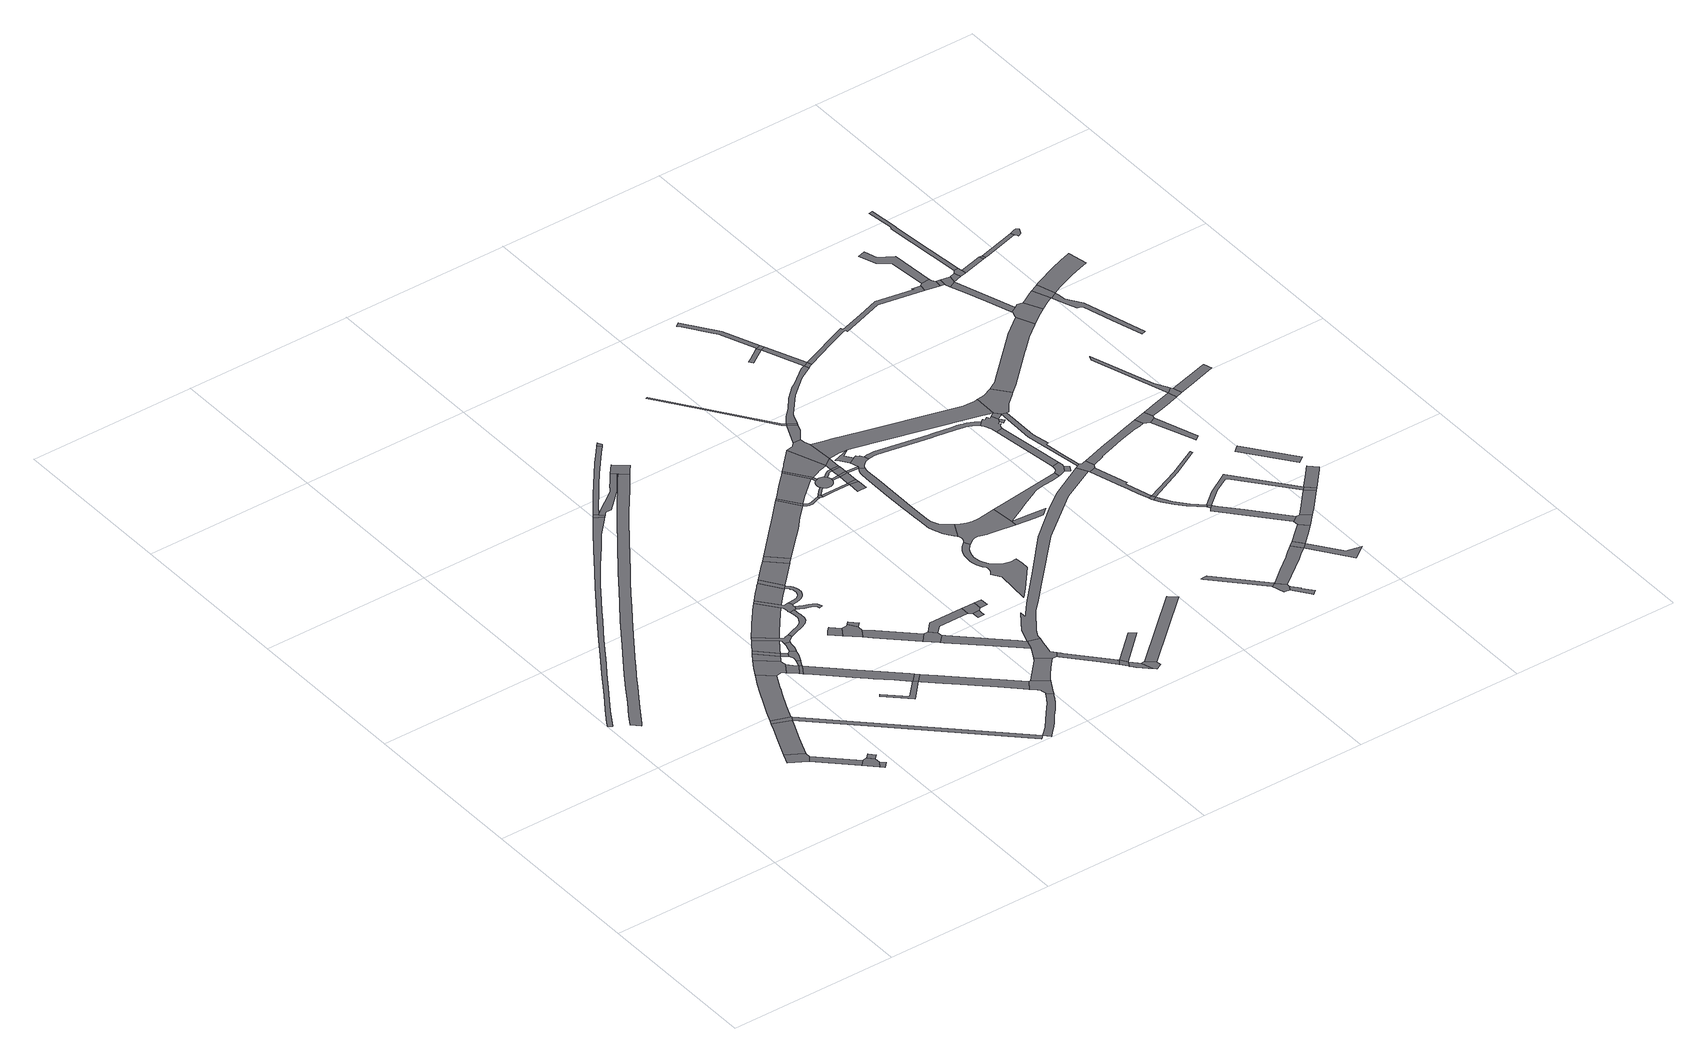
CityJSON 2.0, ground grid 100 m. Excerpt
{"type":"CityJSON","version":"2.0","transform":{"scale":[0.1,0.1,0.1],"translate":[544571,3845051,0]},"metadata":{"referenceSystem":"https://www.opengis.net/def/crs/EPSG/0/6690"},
"CityObjects":{
"road1":{"type":"Road","geometry":[{"type":"MultiSurface","lod":"1","boundaries":[[[0,1,2,3,4]]]}]},
"road2":{"type":"Road","attributes":{"RoadStructureAttribute.sectionType":"1"},"geometry":[{"type":"MultiSurface","lod":"1","boundaries":[[[3,2,5,6]]]}]},
"road3":{"type":"Road","attributes":{"RoadStructureAttribute.sectionType":"1"},"geometry":[{"type":"MultiSurface","lod":"1","boundaries":[[[7,8,9,10,0,4,11,12,13,14]]]}]},
"road4":{"type":"Road","geometry":[{"type":"MultiSurface","lod":"1","boundaries":[[[15,6,5,16,17,18]]]}]},
"road5":{"type":"Road","geometry":[{"type":"MultiSurface","lod":"1","boundaries":[[[19,7,14,20,21]]]}]},
"road6":{"type":"Road","attributes":{"RoadStructureAttribute.sectionType":"1"},"geometry":[{"type":"MultiSurface","lod":"1","boundaries":[[[22,23,17,16]]]}]},
"road7":{"type":"Road","geometry":[{"type":"MultiSurface","lod":"1","boundaries":[[[24,25,15,18]]]}]},
"road8":{"type":"Road","attributes":{"RoadStructureAttribute.sectionType":"1"},"geometry":[{"type":"MultiSurface","lod":"1","boundaries":[[[26,27,28,29,30,31,19,21,32,33,34,35,36,37,38]]]}]},
"road9":{"type":"Road","attributes":{"RoadStructureAttribute.sectionType":"1"},"geometry":[{"type":"MultiSurface","lod":"1","boundaries":[[[39,40,41,42,43,44,45,46,47,48,49,50,51,52,53,54,55,56,57,58,59,60,61,62,63,64,65,66,67,68,69,70,71,72,73,74,75,76,77,78,79,80]]]}]},
"road10":{"type":"Road","geometry":[{"type":"MultiSurface","lod":"1","boundaries":[[[81,82,26,38,83,84,85,86,87,88,89,90,91]]]}]},
"road11":{"type":"Road","attributes":{"function":"3","RoadStructureAttribute.sectionType":"1"},"geometry":[{"type":"MultiSurface","lod":"1","boundaries":[[[92,93,94,95,96,97,98,99,100,101,102,103,104,105,106,107,108,109,110,111,112,113,114,115,116,117,118,119,120,121,122,123,124,125,126,127,128,129,130,131,132,133,134,135,136,137,138,139]]]}]},
"road12":{"type":"Road","attributes":{"RoadStructureAttribute.sectionType":"1"},"geometry":[{"type":"MultiSurface","lod":"1","boundaries":[[[20,14,140,141,142]]]}]},
"road13":{"type":"Road","attributes":{"RoadStructureAttribute.sectionType":"1"},"geometry":[{"type":"MultiSurface","lod":"1","boundaries":[[[143,81,91,144,145,146]]]}]},
"road14":{"type":"Road","attributes":{"RoadStructureAttribute.sectionType":"1"},"geometry":[{"type":"MultiSurface","lod":"1","boundaries":[[[147,86,85,148,149]]]}]},
"road15":{"type":"Road","geometry":[{"type":"MultiSurface","lod":"1","boundaries":[[[149,148,150,151]]]}]},
"road16":{"type":"Road","geometry":[{"type":"MultiSurface","lod":"1","boundaries":[[[152,153,143,146,154]]]}]},
"road17":{"type":"Road","geometry":[{"type":"MultiSurface","lod":"1","boundaries":[[[155,156,149,151,157,158]]]}]},
"road18":{"type":"Road","geometry":[{"type":"MultiSurface","lod":"1","boundaries":[[[159,154,146,160,161,162]]]}]},
"road19":{"type":"Road","attributes":{"RoadStructureAttribute.sectionType":"1"},"geometry":[{"type":"MultiSurface","lod":"1","boundaries":[[[163,164,152,154,165,166,167]]]}]},
"road20":{"type":"Road","geometry":[{"type":"MultiSurface","lod":"1","boundaries":[[[168,169,170,162,161,171,172,173,174,175,155,158,176,177,178]]]}]},
"road21":{"type":"Road","geometry":[{"type":"MultiSurface","lod":"1","boundaries":[[[179,163,167,180,181,182,183,184,185,186,187,188,189,190,191,192,193,194]]]}]},
"road22":{"type":"Road","geometry":[{"type":"MultiSurface","lod":"1","boundaries":[[[183,195,196,197,168,178,198,199,184]]]}]},
"road23":{"type":"Road","attributes":{"RoadStructureAttribute.sectionType":"1"},"geometry":[{"type":"MultiSurface","lod":"1","boundaries":[[[200,201,202,203,204,205,151,150,206,207,208,209,210,211,212,213,214,215,216]]]}]},
"road24":{"type":"Road","attributes":{"RoadStructureAttribute.sectionType":"1"},"geometry":[{"type":"MultiSurface","lod":"1","boundaries":[[[217,218,219,220,221,215]]]}]},
"road25":{"type":"Road","attributes":{"RoadStructureAttribute.sectionType":"1"},"geometry":[{"type":"MultiSurface","lod":"1","boundaries":[[[222,223,224,225,226,179,194,227,228,229,230,231]]]}]},
"road26":{"type":"Road","geometry":[{"type":"MultiSurface","lod":"1","boundaries":[[[232,233,234,235,236,237,238,239,240,241,242,243,244,245,246,247,248,249,250,188,187]]]}]},
"road27":{"type":"Road","geometry":[{"type":"MultiSurface","lod":"1","boundaries":[[[216,215,221,251]]]}]},
"road28":{"type":"Road","geometry":[{"type":"MultiSurface","lod":"1","boundaries":[[[252,222,231,253,254,255,256,242,241,257,258,259,260,261,262,263,264,265,266,267,268]]]}]},
"road29":{"type":"Road","attributes":{"RoadStructureAttribute.sectionType":"1"},"geometry":[{"type":"MultiSurface","lod":"1","boundaries":[[[269,270,271,272,273,274]]]}]},
"road30":{"type":"Road","attributes":{"RoadStructureAttribute.sectionType":"1"},"geometry":[{"type":"MultiSurface","lod":"1","boundaries":[[[275,276,274,273,277,278,279]]]}]},
"road31":{"type":"Road","attributes":{"RoadStructureAttribute.sectionType":"1"},"geometry":[{"type":"MultiSurface","lod":"1","boundaries":[[[280,281,282,283,252,268,284,285,286,287]]]}]},
"road32":{"type":"Road","geometry":[{"type":"MultiSurface","lod":"1","boundaries":[[[288,289,290,39,80,291,292]]]}]},
"road33":{"type":"Road","attributes":{"RoadStructureAttribute.sectionType":"1"},"geometry":[{"type":"MultiSurface","lod":"1","boundaries":[[[293,294,295,251,221,296,297,298,299,300,301,302,303]]]}]},
"road34":{"type":"Road","geometry":[{"type":"MultiSurface","lod":"1","boundaries":[[[304,305,306,307,308,309,310,311,312,313,314,315,258,257]]]}]},
"road35":{"type":"Road","attributes":{"RoadStructureAttribute.sectionType":"1"},"geometry":[{"type":"MultiSurface","lod":"1","boundaries":[[[316,317,318,319,320,321,322,142,323,324,325,326,327,328,329,330,331,332]]]}]},
"road36":{"type":"Road","geometry":[{"type":"MultiSurface","lod":"1","boundaries":[[[333,334,275,279]]]}]},
"road37":{"type":"Road","geometry":[{"type":"MultiSurface","lod":"1","boundaries":[[[335,336,337,338,339,340,341,342,343,344,345,346,347,348,349,350,351,352,353,354,355,356,357,358,359,360,263,262]]]}]},
"road38":{"type":"Road","geometry":[{"type":"MultiSurface","lod":"1","boundaries":[[[361,280,287,348,347,362]]]}]},
"road39":{"type":"Road","attributes":{"RoadStructureAttribute.sectionType":"1"},"geometry":[{"type":"MultiSurface","lod":"1","boundaries":[[[363,278,277,364,365,366]]]}]},
"road40":{"type":"Road","attributes":{"RoadStructureAttribute.sectionType":"1"},"geometry":[{"type":"MultiSurface","lod":"1","boundaries":[[[367,368,369,370,361,362,371,372,373]]]}]},
"road41":{"type":"Road","attributes":{"RoadStructureAttribute.sectionType":"1"},"geometry":[{"type":"MultiSurface","lod":"1","boundaries":[[[374,375,376,377,378,379,380,381,382,383,292,291,384,385,386,387,388,389,390,391,392,393,394]]]}]},
"road42":{"type":"Road","geometry":[{"type":"MultiSurface","lod":"1","boundaries":[[[395,366,365,396,397,398]]]}]},
"road43":{"type":"Road","geometry":[{"type":"MultiSurface","lod":"1","boundaries":[[[399,400,303,302,401,402,403,404,405,406,316,332,407,408,409,410,411]]]}]},
"road44":{"type":"Road","attributes":{"RoadStructureAttribute.sectionType":"1"},"geometry":[{"type":"MultiSurface","lod":"1","boundaries":[[[412,413,414,415,416,417,418,288,292,419,420,421,422,423,424,425]]]}]},
"road45":{"type":"Road","attributes":{"RoadStructureAttribute.sectionType":"1"},"geometry":[{"type":"MultiSurface","lod":"1","boundaries":[[[426,368,367,373,427,428]]]}]},
"road46":{"type":"Road","attributes":{"RoadStructureAttribute.sectionType":"1"},"geometry":[{"type":"MultiSurface","lod":"1","boundaries":[[[429,430,431,399,411,432,433,434,435,436,437]]]}]},
"road47":{"type":"Road","attributes":{"RoadStructureAttribute.sectionType":"1"},"geometry":[{"type":"MultiSurface","lod":"1","boundaries":[[[438,439,440,397,396,441,442,443,444,445]]]}]},
"road48":{"type":"Road","attributes":{"RoadStructureAttribute.sectionType":"1"},"geometry":[{"type":"MultiSurface","lod":"1","boundaries":[[[446,395,398,447,448,449]]]}]},
"road49":{"type":"Road","geometry":[{"type":"MultiSurface","lod":"1","boundaries":[[[450,374,394,92,139,451,452]]]}]},
"road50":{"type":"Road","geometry":[{"type":"MultiSurface","lod":"1","boundaries":[[[445,444,453,429,437,454,455,456,457,458,459,460,461]]]}]},
"road51":{"type":"Road","attributes":{"RoadStructureAttribute.sectionType":"1"},"geometry":[{"type":"MultiSurface","lod":"1","boundaries":[[[462,463,464,465,466,426,428,467,468,469,470]]]}]},
"road52":{"type":"Road","geometry":[{"type":"MultiSurface","lod":"1","boundaries":[[[471,412,425,472]]]}]},
"road53":{"type":"Road","geometry":[{"type":"MultiSurface","lod":"1","boundaries":[[[473,474,475,476,477,478]]]}]},
"road54":{"type":"Road","geometry":[{"type":"MultiSurface","lod":"1","boundaries":[[[479,449,448,473,478,480,481,482]]]}]},
"road55":{"type":"Road","attributes":{"RoadStructureAttribute.sectionType":"1"},"geometry":[{"type":"MultiSurface","lod":"1","boundaries":[[[483,484,485,486,456,455,487,488,489,490,491,492]]]}]},
"road56":{"type":"Road","attributes":{"RoadStructureAttribute.sectionType":"1"},"geometry":[{"type":"MultiSurface","lod":"1","boundaries":[[[493,494,482,481]]]}]},
"road57":{"type":"Road","geometry":[{"type":"MultiSurface","lod":"1","boundaries":[[[495,492,491,496,497]]]}]},
"road58":{"type":"Road","attributes":{"RoadStructureAttribute.sectionType":"1"},"geometry":[{"type":"MultiSurface","lod":"1","boundaries":[[[498,497,496,499,500,501,502,503,504,505,506]]]}]},
"road59":{"type":"Road","geometry":[{"type":"MultiSurface","lod":"1","boundaries":[[[507,462,470,508]]]}]},
"road60":{"type":"Road","geometry":[{"type":"MultiSurface","lod":"1","boundaries":[[[509,506,505,510,511,512,513,514]]]}]},
"road61":{"type":"Road","geometry":[{"type":"MultiSurface","lod":"1","boundaries":[[[515,516,517,495,497]]]}]},
"road62":{"type":"Road","geometry":[{"type":"MultiSurface","lod":"1","boundaries":[[[518,519,520,521,522,523,508,470,524,525,526,527,528,529]]]}]},
"road63":{"type":"Road","attributes":{"RoadStructureAttribute.sectionType":"1"},"geometry":[{"type":"MultiSurface","lod":"1","boundaries":[[[530,531,532,533,534,535,507,508,536,537,538,539,540,541]]]}]},
"road64":{"type":"Road","geometry":[{"type":"MultiSurface","lod":"1","boundaries":[[[542,518,529,543,544]]]}]},
"road65":{"type":"Road","geometry":[{"type":"MultiSurface","lod":"1","boundaries":[[[545,546,547,548,542,544,549,550,551,552]]]}]},
"road66":{"type":"Road","geometry":[{"type":"MultiSurface","lod":"1","boundaries":[[[553,530,541,554]]]}]},
"road67":{"type":"Road","attributes":{"RoadStructureAttribute.sectionType":"1"},"geometry":[{"type":"MultiSurface","lod":"1","boundaries":[[[555,556,557,558,559,560,561,562,563,564,565,566,567,568,569,570,571,572,573,574,575,576,577,578,579,580,581,582,583,584,585,586,587,588,589,590,591,592,593,594]]]}]},
"road68":{"type":"Road","geometry":[{"type":"MultiSurface","lod":"1","boundaries":[[[595,596,597,544,543,598,599,600,601]]]}]},
"road69":{"type":"Road","geometry":[{"type":"MultiSurface","lod":"1","boundaries":[[[554,541,602,603]]]}]},
"road70":{"type":"Road","geometry":[{"type":"MultiSurface","lod":"1","boundaries":[[[604,605,606,607,608,609,610,611,612,613,614,603,602,615,616,617,618,619,620,621,622,623,624,625,626,627,628,629,630,545,552,631,632,633,634,635,636,637,638,639,640,641,642,643,644,645,646,647,648,649,650,651,652,653,654,655,656,657,658,659,660,661,662,663,664]]]}]},
"road71":{"type":"Road","attributes":{"RoadStructureAttribute.sectionType":"1"},"geometry":[{"type":"MultiSurface","lod":"1","boundaries":[[[665,666,514,513]]]}]},
"road72":{"type":"Road","attributes":{"RoadStructureAttribute.sectionType":"1"},"geometry":[{"type":"MultiSurface","lod":"1","boundaries":[[[667,668,669,670,671,672,553,554,673,674,675,676,677,678,679,680]]]}]},
"road73":{"type":"Road","geometry":[{"type":"MultiSurface","lod":"1","boundaries":[[[681,657,656,682,683,684,685]]]}]},
"road74":{"type":"Road","geometry":[{"type":"MultiSurface","lod":"1","boundaries":[[[686,687,688,689,690,691,664,663,692,693,694,695,696,697,698,699]]]}]},
"road75":{"type":"Road","attributes":{"RoadStructureAttribute.sectionType":"1"},"geometry":[{"type":"MultiSurface","lod":"1","boundaries":[[[600,700,701,702]]]}]},
"road76":{"type":"Road","geometry":[{"type":"MultiSurface","lod":"1","boundaries":[[[703,601,600,702]]]}]},
"road77":{"type":"Road","attributes":{"RoadStructureAttribute.sectionType":"1"},"geometry":[{"type":"MultiSurface","lod":"1","boundaries":[[[704,705,706,707,684,708,601,703]]]}]},
"road78":{"type":"Road","geometry":[{"type":"MultiSurface","lod":"1","boundaries":[[[709,685,684,707]]]}]},
"road79":{"type":"Road","attributes":{"RoadStructureAttribute.sectionType":"1"},"geometry":[{"type":"MultiSurface","lod":"1","boundaries":[[[710,698,711,712,685,709]]]}]},
"road80":{"type":"Road","geometry":[{"type":"MultiSurface","lod":"1","boundaries":[[[713,699,698,710]]]}]},
"road81":{"type":"Road","attributes":{"RoadStructureAttribute.sectionType":"1"},"geometry":[{"type":"MultiSurface","lod":"1","boundaries":[[[714,715,716,717,718,719,720,721,722,723,724,725,726,727,728,729,730,731,732,733,734,735,736,737,738,739,740,741,742,743,744,745,746,747,748]]]}]},
"road82":{"type":"Road","geometry":[{"type":"MultiSurface","lod":"1","boundaries":[[[749,750,667,680,751,752,753,754,755,756,757]]]}]},
"road83":{"type":"Road","attributes":{"RoadStructureAttribute.sectionType":"1"},"geometry":[{"type":"MultiSurface","lod":"1","boundaries":[[[751,680,699,713]]]}]},
"road84":{"type":"Road","attributes":{"RoadStructureAttribute.sectionType":"1"},"geometry":[{"type":"MultiSurface","lod":"1","boundaries":[[[758,759,760,761,762,763,764,765,766,767]]]}]},
"road85":{"type":"Road","geometry":[{"type":"MultiSurface","lod":"1","boundaries":[[[709,707,714,768]]]}]},
"road86":{"type":"Road","geometry":[{"type":"MultiSurface","lod":"1","boundaries":[[[769,770,771,772,735,734,773,774,775,776,555,594,777,778,779,780,781,782,783,784,785,786,787,788]]]}]},
"road87":{"type":"Road","attributes":{"RoadStructureAttribute.sectionType":"1"},"geometry":[{"type":"MultiSurface","lod":"1","boundaries":[[[789,790,791,792,793,794,795,796,797,798,445,461,799,800,801,802,803,804,805,806,807]]]}]},
"road88":{"type":"Road","attributes":{"RoadStructureAttribute.sectionType":"1"},"geometry":[{"type":"MultiSurface","lod":"1","boundaries":[[[808,809,810,811,812,813]]]}]},
"road89":{"type":"Road","attributes":{"RoadStructureAttribute.sectionType":"1"},"geometry":[{"type":"MultiSurface","lod":"1","boundaries":[[[766,749,757,814,815,816]]]}]},
"road90":{"type":"Road","geometry":[{"type":"MultiSurface","lod":"1","boundaries":[[[817,818,819,813,812,768,714,748,820,821,822,823,824,825,826]]]}]},
"road91":{"type":"Road","geometry":[{"type":"MultiSurface","lod":"1","boundaries":[[[767,766,816,827]]]}]},
"road92":{"type":"Road","geometry":[{"type":"MultiSurface","lod":"1","boundaries":[[[828,829,830,831,787,786]]]}]},
"road93":{"type":"Road","attributes":{"RoadStructureAttribute.sectionType":"1"},"geometry":[{"type":"MultiSurface","lod":"1","boundaries":[[[832,833,834,835,836,837,838,839,767,827,840,841,842,843,844,845,846]]]}]},
"road94":{"type":"Road","attributes":{"RoadStructureAttribute.sectionType":"1"},"geometry":[{"type":"MultiSurface","lod":"1","boundaries":[[[847,848,788,787,849,850,851,852,853,854,855,856,857]]]}]},
"road95":{"type":"Road","attributes":{"RoadStructureAttribute.sectionType":"1"},"geometry":[{"type":"MultiSurface","lod":"1","boundaries":[[[858,859,860,861,862,863,864]]]}]},
"road96":{"type":"Road","attributes":{"RoadStructureAttribute.sectionType":"1"},"geometry":[{"type":"MultiSurface","lod":"1","boundaries":[[[865,866,867,868,869,870,871,872,873,874,875,876,877,878,826,825,879,880,881,882,883,884,885,886,887,888,889,890,891,892,893,894]]]}]},
"road97":{"type":"Road","attributes":{"RoadStructureAttribute.sectionType":"1"},"geometry":[{"type":"MultiSurface","lod":"1","boundaries":[[[895,896,897,898,899,900,901,902,752,751,903,904,905,809,906,907,908,909,910,911,912]]]}]},
"road98":{"type":"Road","geometry":[{"type":"MultiSurface","lod":"1","boundaries":[[[913,914,915,916,917]]]}]},
"road99":{"type":"Road","geometry":[{"type":"MultiSurface","lod":"1","boundaries":[[[918,919,920,921,922,923,924,925,926,927]]]}]},
"road100":{"type":"Road","geometry":[{"type":"MultiSurface","lod":"1","boundaries":[[[864,863,928,929,930,931,932,933,934]]]}]},
"road101":{"type":"Road","geometry":[{"type":"MultiSurface","lod":"1","boundaries":[[[927,926,913,917,935]]]}]},
"road102":{"type":"Road","attributes":{"RoadStructureAttribute.sectionType":"1"},"geometry":[{"type":"MultiSurface","lod":"1","boundaries":[[[936,937,938,932,931,939,940,941]]]}]},
"road103":{"type":"Road","geometry":[{"type":"MultiSurface","lod":"1","boundaries":[[[935,917,832,942]]]}]},
"road104":{"type":"Road","geometry":[{"type":"MultiSurface","lod":"1","boundaries":[[[942,832,846,943,944]]]}]},
"road105":{"type":"Road","geometry":[{"type":"MultiSurface","lod":"1","boundaries":[[[945,946,947,948,949,847,857,950,951,952]]]}]},
"road106":{"type":"Road","geometry":[{"type":"MultiSurface","lod":"1","boundaries":[[[953,954,952,951]]]}]},
"road107":{"type":"Road","attributes":{"RoadStructureAttribute.sectionType":"1"},"geometry":[{"type":"MultiSurface","lod":"1","boundaries":[[[955,956,957,958,959,960,864,934,961,962,963,964]]]}]},
"road108":{"type":"Road","attributes":{"RoadStructureAttribute.sectionType":"1"},"geometry":[{"type":"MultiSurface","lod":"1","boundaries":[[[965,966,967,968,969,947,946]]]}]},
"road109":{"type":"Road","attributes":{"RoadStructureAttribute.sectionType":"1"},"geometry":[{"type":"MultiSurface","lod":"1","boundaries":[[[970,971,972,973,974,975,976,977,978,979,980]]]}]},
"road110":{"type":"Road","geometry":[{"type":"MultiSurface","lod":"1","boundaries":[[[980,979,981,982,983]]]}]},
"road111":{"type":"Road","geometry":[{"type":"MultiSurface","lod":"1","boundaries":[[[984,985,986,987,789,807,988,975,974,989,990]]]}]},
"road112":{"type":"Road","geometry":[{"type":"MultiSurface","lod":"1","boundaries":[[[991,992,993,994,894,893,995,996,997,967,966,998,999,1000,1001,1002,1003,1004]]]}]},
"road113":{"type":"Road","attributes":{"RoadStructureAttribute.sectionType":"1"},"geometry":[{"type":"MultiSurface","lod":"1","boundaries":[[[1005,1006,987,986,1007,1008,1009,1010,1011,1012]]]}]},
"road114":{"type":"Road","attributes":{"RoadStructureAttribute.sectionType":"1"},"geometry":[{"type":"MultiSurface","lod":"1","boundaries":[[[1013,1014,1015,983,982,1016,1017,1018,1019,1020,1021,1022]]]}]},
"road115":{"type":"Road","geometry":[{"type":"MultiSurface","lod":"1","boundaries":[[[1023,1024,1003,1002]]]}]},
"road116":{"type":"Road","geometry":[{"type":"MultiSurface","lod":"1","boundaries":[[[911,1004,1003,1025,1005]]]}]},
"road117":{"type":"Road","geometry":[{"type":"MultiSurface","lod":"1","boundaries":[[[1022,1021,1026,1027]]]}]},
"road118":{"type":"Road","geometry":[{"type":"MultiSurface","lod":"1","boundaries":[[[1028,955,964,1029,1030]]]}]},
"road119":{"type":"Road","geometry":[{"type":"MultiSurface","lod":"1","boundaries":[[[1031,1032,912,911,1005,1012,1033,1034,1035,1036,1037,1038]]]}]},
"road120":{"type":"Road","attributes":{"RoadStructureAttribute.sectionType":"1"},"geometry":[{"type":"MultiSurface","lod":"1","boundaries":[[[1039,1040,1041,1027,1026,1042,1043,1044]]]}]},
"road121":{"type":"Road","attributes":{"RoadStructureAttribute.sectionType":"1"},"geometry":[{"type":"MultiSurface","lod":"1","boundaries":[[[1045,1046,1047,1048,1049,1029,964]]]}]},
"road122":{"type":"Road","attributes":{"RoadStructureAttribute.sectionType":"1"},"geometry":[{"type":"MultiSurface","lod":"1","boundaries":[[[1050,1051,1028,1030,1052,1053,1054]]]}]},
"road123":{"type":"Road","attributes":{"RoadStructureAttribute.sectionType":"1"},"geometry":[{"type":"MultiSurface","lod":"1","boundaries":[[[1055,1056,1057,1058,1059,1060,980,983]]]}]},
"road124":{"type":"Road","attributes":{"RoadStructureAttribute.sectionType":"1"},"geometry":[{"type":"MultiSurface","lod":"1","boundaries":[[[1061,1062,1063,1064,1065,990,989,1066,1067,1068,1069,1070,1071,1072]]]}]},
"road125":{"type":"Road","attributes":{"RoadStructureAttribute.sectionType":"1"},"geometry":[{"type":"MultiSurface","lod":"1","boundaries":[[[1073,1074,1075,1076,1077,1078,942,944,1079,1080,1081,1082,1083,1084,1085]]]}]},
"road126":{"type":"Road","geometry":[{"type":"MultiSurface","lod":"1","boundaries":[[[1086,1044,1043,1050,1054,1087,1088]]]}]},
"road127":{"type":"Road","attributes":{"RoadStructureAttribute.sectionType":"1"},"geometry":[{"type":"MultiSurface","lod":"1","boundaries":[[[1089,1090,1091,1092,1022,1027,1093,1094,1095,1096,1097]]]}]},
"road128":{"type":"Road","attributes":{"RoadStructureAttribute.sectionType":"1"},"geometry":[{"type":"MultiSurface","lod":"1","boundaries":[[[1096,1098,1099,1100,1086,1088,1101,1102]]]}]},
"road129":{"type":"Road","geometry":[{"type":"MultiSurface","lod":"1","boundaries":[[[1103,1061,1072,1104,1105,1106]]]}]},
"road130":{"type":"Road","attributes":{"RoadStructureAttribute.sectionType":"1"},"geometry":[{"type":"MultiSurface","lod":"1","boundaries":[[[1107,1108,1109,1110,1111,1112,1113,1105,1104]]]}]},
"road131":{"type":"Road","attributes":{"RoadStructureAttribute.sectionType":"1"},"geometry":[{"type":"MultiSurface","lod":"1","boundaries":[[[1114,1115,1116,1117,1118,1119,1031,1038,1120,1121,1122,1123,1124,1125,1126,1127]]]}]},
"road132":{"type":"Road","geometry":[{"type":"MultiSurface","lod":"1","boundaries":[[[1097,1096,1102,1128]]]}]},
"road133":{"type":"Road","attributes":{"RoadStructureAttribute.sectionType":"1"},"geometry":[{"type":"MultiSurface","lod":"1","boundaries":[[[1129,1130,1131,1097,1128,1132,1133,1134]]]}]},
"road134":{"type":"Road","attributes":{"RoadStructureAttribute.sectionType":"1"},"geometry":[{"type":"MultiSurface","lod":"1","boundaries":[[[1135,1136,1137,1138,1139,1140]]]}]},
"road135":{"type":"Road","attributes":{"RoadStructureAttribute.sectionType":"1"},"geometry":[{"type":"MultiSurface","lod":"1","boundaries":[[[1141,1142,1103,1106,1143,1144,1145]]]}]},
"road136":{"type":"Road","geometry":[{"type":"MultiSurface","lod":"1","boundaries":[[[1146,1147,1148,1085,1084,1149,1150]]]}]},
"road137":{"type":"Road","attributes":{"RoadStructureAttribute.sectionType":"1"},"geometry":[{"type":"MultiSurface","lod":"1","boundaries":[[[1151,1152,1153,1154,1155,1156,1148,1147]]]}]},
"road138":{"type":"Road","attributes":{"RoadStructureAttribute.sectionType":"1"},"geometry":[{"type":"MultiSurface","lod":"1","boundaries":[[[1157,1158,1159,1160,1161,1141,1162]]]}]},
"road139":{"type":"Road","geometry":[{"type":"MultiSurface","lod":"1","boundaries":[[[1162,1141,1145,1163,1164]]]}]},
"road140":{"type":"Road","attributes":{"RoadStructureAttribute.sectionType":"1"},"geometry":[{"type":"MultiSurface","lod":"1","boundaries":[[[1150,1149,1165,1166]]]}]},
"road141":{"type":"Road","geometry":[{"type":"MultiSurface","lod":"1","boundaries":[[[1166,1165,1167,1168,1169]]]}]},
"road142":{"type":"Road","attributes":{"RoadStructureAttribute.sectionType":"1"},"geometry":[{"type":"MultiSurface","lod":"1","boundaries":[[[1168,1167,1170,1171,1172,1173]]]}]},
"road143":{"type":"Road","geometry":[{"type":"MultiSurface","lod":"1","boundaries":[[[1174,1175,1176,1177,1173,1172,1178,1179,1114,1127,1180,1181,1182,1183]]]}]},
"road144":{"type":"Road","attributes":{"RoadStructureAttribute.sectionType":"1"},"geometry":[{"type":"MultiSurface","lod":"1","boundaries":[[[1184,1169,1168,1185]]]}]},
"road145":{"type":"Road","attributes":{"RoadStructureAttribute.sectionType":"1"},"geometry":[{"type":"MultiSurface","lod":"1","boundaries":[[[1186,1187,1188,1164,1163,1189,1190]]]}]},
"road146":{"type":"Road","geometry":[{"type":"MultiSurface","lod":"1","boundaries":[[[1191,1192,1193,1184,1185,1194,1195]]]}]},
"road147":{"type":"Road","attributes":{"RoadStructureAttribute.sectionType":"1"},"geometry":[{"type":"MultiSurface","lod":"1","boundaries":[[[1196,1197,1198,1199,1183,1182,1200,1201,1202]]]}]},
"road148":{"type":"Road","attributes":{"RoadStructureAttribute.sectionType":"1"},"geometry":[{"type":"MultiSurface","lod":"1","boundaries":[[[1203,1204,1205,1206,1207,1208,1209,1210,1211,1192,1191]]]}]},
"road149":{"type":"Road","attributes":{"RoadStructureAttribute.sectionType":"1"},"geometry":[{"type":"MultiSurface","lod":"1","boundaries":[[[1212,1213,1195,1194,1214]]]}]},
"road150":{"type":"Road","geometry":[{"type":"MultiSurface","lod":"1","boundaries":[[[1215,1216,1196,1202,1217,1218]]]}]},
"road151":{"type":"Road","attributes":{"RoadStructureAttribute.sectionType":"1"},"geometry":[{"type":"MultiSurface","lod":"1","boundaries":[[[1219,1220,1221,1222,1218,1217,1223,1224,1225,1226,1227,1228,1229,1230]]]}]},
"road152":{"type":"Road","geometry":[{"type":"MultiSurface","lod":"1","boundaries":[[[1212,1214,1231,1232]]]}]},
"road153":{"type":"Road","attributes":{"RoadStructureAttribute.sectionType":"1"},"geometry":[{"type":"MultiSurface","lod":"1","boundaries":[[[1233,1234,1235,1236,1237,1238,1239,1240,1241,1242,1243,1244,1215,1218,1245,1246,1247,1248,1249]]]}]},
"road154":{"type":"Road","attributes":{"RoadStructureAttribute.sectionType":"1"},"geometry":[{"type":"MultiSurface","lod":"1","boundaries":[[[1250,1232,1231,1251,1252]]]}]},
"road155":{"type":"Road","geometry":[{"type":"MultiSurface","lod":"1","boundaries":[[[1253,1254,1250,1252,1255,1256,1257,1258]]]}]}
},
"vertices":[
[584,701,0],[557,635,0],[653,578,0],[681,613,0],[680,643,0],
[848,390,0],[879,423,0],
[689,950,0],[669,903,0],[633,820,0],[591,719,0],[729,763,0],[779,879,0],[789,901,0],[791,906,0],
[908,424,0],[915,325,0],[939,362,0],[937,391,0],
[699,973,0],[807,932,0],[803,936,0],
[937,305,0],[965,337,0],
[963,418,0],[932,448,0],
[870,1329,0],[863,1317,0],[833,1260,0],[804,1201,0],[760,1109,0],[729,1040,0],[842,1025,0],[883,1115,0],[903,1155,0],[907,1163,0],[911,1172,0],[937,1224,0],[954,1258,0],
[999,2888,0],[946,2816,0],[896,2748,0],[891,2741,0],[880,2725,0],[841,2670,0],[791,2600,0],[732,2517,0],[662,2418,0],[582,2302,0],[499,2182,0],[402,2042,0],[333,1937,0],[248,1808,0],[146,1652,0],[81,1555,0],[19,1460,0],[4,1433,0],[24,1416,0],[27,1421,0],[51,1462,0],[94,1530,0],[145,1607,0],[202,1692,0],[268,1792,0],[313,1860,0],[425,2028,0],[467,2090,0],[518,2164,0],[564,2231,0],[610,2297,0],[656,2363,0],[690,2412,0],[738,2478,0],[784,2539,0],[834,2604,0],[886,2669,0],[914,2705,0],[924,2717,0],[948,2749,0],[1021,2826,0],[1051,2858,0],
[935,1435,0],[901,1382,0],[961,1259,0],[991,1265,0],[1009,1248,0],[1047,1309,0],[1047,1312,0],[1046,1315,0],[1046,1319,0],[1046,1320,0],[1043,1341,0],
[1323,3108,0],[1293,3069,0],[1246,3008,0],[1234,2992,0],[1183,2927,0],[1126,2852,0],[1079,2789,0],[1049,2750,0],[991,2668,0],[926,2579,0],[869,2501,0],[832,2450,0],[781,2378,0],[735,2313,0],[675,2227,0],[589,2106,0],[532,2023,0],[474,1937,0],[402,1831,0],[336,1733,0],[271,1635,0],[206,1533,0],[146,1440,0],[104,1373,0],[148,1332,0],[159,1349,0],[230,1461,0],[231,1462,0],[300,1568,0],[327,1609,0],[377,1685,0],[429,1761,0],[436,1773,0],[502,1871,0],[573,1975,0],[650,2086,0],[704,2164,0],[772,2263,0],[831,2345,0],[891,2427,0],[947,2506,0],[1041,2636,0],[1124,2750,0],[1174,2816,0],[1230,2890,0],[1294,2971,0],[1341,3032,0],[1370,3071,0],
[1075,636,0],[1723,17,0],[1744,38,0],
[964,1479,0],[1056,1361,0],[1062,1370,0],[1068,1378,0],
[1073,1280,0],[1058,1202,0],[1094,1258,0],
[1073,1189,0],[1107,1245,0],
[978,1500,0],[970,1489,0],[1081,1397,0],
[1110,1297,0],[1103,1281,0],[1115,1261,0],[1127,1285,0],
[1103,1379,0],[1094,1357,0],[1101,1352,0],[1111,1374,0],
[1027,1570,0],[1006,1541,0],[1099,1425,0],[1110,1441,0],[1141,1487,0],
[1128,1383,0],[1122,1378,0],[1119,1377,0],[1104,1350,0],[1111,1336,0],[1113,1332,0],[1114,1325,0],[1113,1311,0],[1149,1331,0],[1157,1356,0],[1161,1367,0],
[1045,1595,0],[1145,1483,0],[1149,1472,0],[1150,1459,0],[1149,1454,0],[1181,1446,0],[1185,1454,0],[1201,1468,0],[1216,1477,0],[1208,1498,0],[1204,1497,0],[1186,1493,0],[1184,1492,0],[1173,1490,0],[1161,1494,0],[1154,1504,0],
[1146,1433,0],[1138,1404,0],[1137,1398,0],[1170,1394,0],[1175,1429,0],
[1512,864,0],[1400,970,0],[1312,1052,0],[1182,1174,0],[1130,1223,0],[1116,1235,0],[1080,1181,0],[1086,1176,0],[1185,1083,0],[1259,1014,0],[1319,958,0],[1338,939,0],[1416,867,0],[1481,806,0],[1483,804,0],[1485,802,0],[1528,848,0],
[1394,709,0],[1282,813,0],[1272,802,0],[1406,676,0],[1506,783,0],
[1226,1816,0],[1186,1771,0],[1134,1709,0],[1126,1699,0],[1094,1659,0],[1187,1548,0],[1236,1609,0],[1239,1612,0],[1279,1663,0],[1313,1703,0],
[1257,1493,0],[1300,1508,0],[1330,1522,0],[1342,1531,0],[1355,1547,0],[1359,1556,0],[1362,1569,0],[1363,1597,0],[1361,1613,0],[1357,1648,0],[1329,1644,0],[1335,1610,0],[1334,1604,0],[1334,1583,0],[1330,1570,0],[1320,1553,0],[1311,1544,0],[1289,1529,0],[1249,1515,0],
[1549,829,0],
[1239,1831,0],[1323,1691,0],[1325,1686,0],[1326,1661,0],[1326,1659,0],[1367,1649,0],[1377,1670,0],[1375,1680,0],[1376,1685,0],[1378,1689,0],[1381,1692,0],[1370,1714,0],[1363,1713,0],[1346,1710,0],[1338,1713,0],[1334,1716,0],[1331,1723,0],
[1411,1423,0],[1410,1424,0],[1390,1402,0],[1370,1379,0],[1427,1326,0],[1460,1377,0],
[1502,1389,0],[1494,1381,0],[1502,1256,0],[1535,1308,0],[1536,1339,0],
[1343,1942,0],[1326,1925,0],[1317,1915,0],[1280,1876,0],[1368,1762,0],[1384,1779,0],[1419,1817,0],[1425,1823,0],
[1015,2909,0],[1009,2901,0],[1007,2898,0],[1062,2869,0],[1037,2893,0],
[1849,550,0],[1721,668,0],[1615,768,0],[1517,772,0],[1599,695,0],[1664,634,0],[1720,582,0],[1806,501,0],[1879,432,0],[1921,392,0],[1959,446,0],
[1408,1629,0],[1410,1628,0],[1455,1613,0],[1466,1604,0],[1468,1602,0],[1473,1585,0],[1495,1591,0],[1489,1612,0],[1484,1620,0],[1466,1633,0],[1445,1640,0],[1419,1649,0],
[1970,314,0],[1957,294,0],[1945,274,0],[1926,242,0],[1903,216,0],[1837,136,0],[1795,85,0],[1776,6,0],[1798,28,0],[1830,61,0],[1857,93,0],[1889,134,0],[1924,172,0],[1963,224,0],[1980,252,0],[1992,274,0],[1999,286,0],
[1559,1362,0],[1517,1405,0],
[1411,1695,0],[1433,1700,0],[1445,1706,0],[1460,1717,0],[1470,1729,0],[1480,1753,0],[1481,1773,0],[1481,1775,0],[1477,1795,0],[1471,1807,0],[1470,1809,0],[1464,1818,0],[1443,1839,0],[1427,1823,0],[1446,1803,0],[1448,1801,0],[1452,1795,0],[1455,1788,0],[1458,1771,0],[1458,1770,0],[1457,1759,0],[1450,1741,0],[1444,1734,0],[1433,1726,0],[1425,1722,0],[1407,1718,0],
[1362,1961,0],[1443,1842,0],
[1584,1262,0],[1543,1218,0],[1727,1044,0],[1768,1088,0],
[1552,2000,0],[1475,2076,0],[1445,2045,0],[1387,1986,0],[1468,1867,0],[1521,1922,0],[1575,1977,0],
[1292,3132,0],[1257,3089,0],[1251,3080,0],[1243,3070,0],[1236,3061,0],[1208,3023,0],[1204,3017,0],[1201,3014,0],[1124,2957,0],[1098,2938,0],[1069,2877,0],[1078,2886,0],[1084,2890,0],[1114,2888,0],[1168,2938,0],[1208,2975,0],[1220,2986,0],[1229,2996,0],[1242,3012,0],[1288,3073,0],[1318,3111,0],
[1797,1089,0],[1794,981,0],[1836,1024,0],[1833,1054,0],
[1973,446,0],[1970,446,0],[1936,378,0],[1937,377,0],[1954,361,0],[1964,352,0],[1966,343,0],[1970,316,0],[2009,305,0],[2010,308,0],[2012,311,0],[2013,313,0],[2051,381,0],
[1379,3365,0],[1345,3326,0],[1285,3255,0],[1226,3184,0],[1172,3116,0],[1114,3041,0],[1059,2968,0],[1084,2957,0],[1141,3032,0],[1192,3098,0],[1246,3165,0],[1305,3235,0],[1360,3301,0],[1397,3343,0],
[1505,2106,0],[1582,1985,0],[1605,2007,0],
[2098,589,0],[2087,569,0],[2055,535,0],[2062,398,0],[2081,424,0],[2089,435,0],[2112,464,0],[2140,494,0],[2173,529,0],
[2122,756,0],[2034,839,0],[1849,1012,0],[1808,968,0],[1993,795,0],[2109,686,0],[2135,661,0],[2157,723,0],
[1849,1144,0],[1871,1094,0],[2054,1094,0],[2054,1144,0],
[1339,3190,0],[1387,3093,0],[1416,3128,0],
[2130,649,0],[2193,530,0],[2201,530,0],[2220,555,0],[2208,569,0],[2198,580,0],[2205,616,0],[2214,664,0],[2223,701,0],
[1837,2445,0],[1792,2399,0],[1733,2339,0],[1667,2272,0],[1600,2203,0],[1681,2084,0],[1784,2185,0],[1850,2259,0],[1919,2327,0],
[1394,3383,0],[1410,3358,0],
[2075,1076,0],[2075,1066,0],[2075,1034,0],[2115,1034,0],[2115,1060,0],[2115,1076,0],
[2098,1144,0],[2127,1088,0],[2133,1094,0],[2133,1144,0],
[2431,314,0],[2435,317,0],[2240,532,0],[2233,540,0],[2210,520,0],[2295,422,0],[2338,373,0],[2339,372,0],[2416,282,0],[2436,308,0],
[2178,1094,0],[2178,1144,0],
[2440,312,0],[2449,243,0],[2466,275,0],
[2500,237,0],[2447,241,0],[2446,240,0],[2453,233,0],[2473,212,0],[2517,167,0],[2528,156,0],[2532,153,0],[2511,224,0],
[1847,2456,0],[1929,2338,0],
[2522,224,0],[2551,138,0],[2586,156,0],[2584,173,0],[2582,185,0],[2537,225,0],
[2469,278,0],[2648,444,0],[2613,471,0],
[2026,2342,0],[2010,2337,0],[1972,2324,0],[1959,2325,0],[1953,2325,0],[1945,2328,0],[1939,2314,0],[1946,2312,0],[1951,2310,0],[1974,2309,0],[2014,2323,0],[2030,2327,0],
[2001,2613,0],[1994,2605,0],[1986,2597,0],[1980,2591,0],[1918,2528,0],[1856,2465,0],[1979,2389,0],[1995,2402,0],[2003,2409,0],[2004,2411,0],[2086,2479,0],[2092,2482,0],
[2037,2353,0],[2048,2325,0],[2046,2341,0],
[2084,2399,0],[2080,2396,0],[2068,2385,0],[2060,2378,0],[2071,2367,0],[2088,2383,0],[2090,2385,0],[2093,2387,0],
[2011,2623,0],[2106,2487,0],
[2394,1585,0],[2387,1577,0],[2366,1559,0],[2351,1539,0],[2341,1520,0],[2333,1497,0],[2328,1476,0],[2327,1456,0],[2326,1439,0],[2327,1419,0],[2335,1395,0],[2350,1364,0],[2363,1344,0],[2365,1336,0],[2365,1325,0],[2363,1315,0],[2358,1303,0],[2344,1286,0],[2380,1234,0],[2363,1029,0],[2411,1082,0],[2528,1222,0],[2531,1267,0],[2527,1311,0],[2497,1311,0],[2476,1314,0],[2455,1321,0],[2435,1331,0],[2412,1349,0],[2391,1369,0],[2380,1386,0],[2371,1402,0],[2364,1417,0],[2362,1436,0],[2361,1456,0],[2364,1477,0],[2370,1497,0],[2382,1520,0],[2398,1540,0],[2412,1551,0],
[2134,2341,0],[2107,2341,0],[2048,2340,0],[2107,2326,0],[2115,2326,0],[2219,2327,0],[2219,2342,0],
[2100,2455,0],[2114,2462,0],
[2152,2456,0],[2149,2458,0],[2145,2460,0],[2142,2461,0],[2138,2462,0],[2134,2463,0],[2130,2464,0],[2127,2464,0],[2126,2464,0],[2122,2464,0],[2118,2463,0],[2096,2453,0],[2093,2450,0],[2091,2447,0],[2088,2444,0],[2086,2441,0],[2084,2437,0],[2083,2433,0],[2083,2432,0],[2082,2429,0],[2081,2425,0],[2080,2421,0],[2080,2417,0],[2081,2413,0],[2081,2410,0],[2082,2406,0],[2083,2402,0],[2094,2385,0],[2097,2382,0],[2100,2380,0],[2104,2378,0],[2107,2376,0],[2111,2375,0],[2115,2373,0],[2119,2373,0],[2123,2372,0],[2127,2372,0],[2131,2372,0],[2135,2373,0],[2139,2374,0],[2142,2375,0],[2146,2376,0],[2147,2377,0],[2150,2378,0],[2153,2381,0],[2156,2383,0],[2159,2386,0],[2162,2389,0],[2164,2392,0],[2166,2395,0],[2168,2399,0],[2170,2403,0],[2171,2407,0],[2172,2422,0],[2172,2426,0],[2171,2430,0],[2169,2434,0],[2168,2438,0],[2166,2441,0],[2164,2444,0],[2154,2455,0],
[3002,560,0],[2957,599,0],
[2135,2752,0],[2118,2734,0],[2118,2732,0],[2051,2663,0],[2040,2652,0],[2034,2646,0],[2133,2498,0],[2148,2505,0],[2159,2511,0],[2167,2513,0],[2175,2516,0],[2201,2524,0],[2213,2526,0],[2218,2528,0],
[2190,2422,0],[2173,2407,0],[2185,2407,0],[2219,2407,0],[2219,2422,0],
[2199,2488,0],[2183,2477,0],[2180,2476,0],[2177,2473,0],[2167,2466,0],[2157,2457,0],[2167,2446,0],[2169,2448,0],[2185,2461,0],[2189,2464,0],[2195,2468,0],[2204,2473,0],[2218,2473,0],[2218,2488,0],
[2220,2256,0],[2274,2256,0],[2272,2320,0],
[2271,2343,0],
[2270,2384,0],[2270,2391,0],[2270,2411,0],[2270,2413,0],[2219,2350,0],
[2269,2428,0],
[2269,2474,0],[2218,2450,0],[2218,2428,0],
[2269,2489,0],
[2339,2409,0],[2331,2395,0],[2323,2373,0],[2322,2371,0],[2320,2354,0],[2320,2349,0],[2320,2292,0],[2319,2141,0],[2319,2003,0],[2320,1970,0],[2321,1931,0],[2322,1892,0],[2322,1882,0],[2324,1828,0],[2326,1793,0],[2332,1764,0],[2341,1740,0],[2353,1712,0],[2372,1683,0],[2389,1658,0],[2402,1645,0],[2447,1737,0],[2417,1758,0],[2385,1790,0],[2367,1829,0],[2362,1864,0],[2362,1901,0],[2362,1944,0],[2362,1980,0],[2362,2269,0],[2362,2313,0],[2362,2325,0],[2362,2340,0],[2361,2371,0],[2364,2387,0],
[2200,2783,0],[2179,2761,0],[2268,2566,0],[2258,2720,0],[2252,2743,0],[2249,2757,0],[2249,2762,0],[2243,2778,0],[2242,2780,0],
[2249,2944,0],[2138,3103,0],[2005,3292,0],[1830,3539,0],[1820,3532,0],[1995,3285,0],[2128,3096,0],[2241,2936,0],[2260,2921,0],[2265,2932,0],
[2346,2423,0],
[2580,1701,0],[2537,1700,0],[2508,1705,0],[2462,1726,0],[2407,1634,0],[2410,1623,0],[2410,1609,0],[2402,1594,0],[2422,1559,0],[2441,1572,0],[2458,1580,0],[2470,1582,0],[2483,1583,0],[2498,1580,0],[2533,1570,0],[2548,1566,0],[2574,1562,0],[2697,1543,0],[2699,1583,0],[2686,1716,0],
[3234,1744,0],[3024,1633,0],[2915,1551,0],[2730,1395,0],[2533,1181,0],[2345,980,0],[2289,915,0],[2273,892,0],[2273,936,0],[2188,813,0],[2228,727,0],[2251,772,0],[2337,893,0],[2344,902,0],[2407,966,0],[2517,1080,0],[2781,1359,0],[3058,1578,0],[3265,1686,0],
[2342,2540,0],[2386,2568,0],[2283,2536,0],[2293,2527,0],[2332,2470,0],[2370,2494,0],
[2254,2796,0],[2293,2849,0],[2310,2891,0],
[2408,2491,0],[2398,2488,0],[2390,2502,0],[2369,2400,0],[2376,2411,0],[2386,2421,0],[2393,2427,0],[2405,2435,0],[2427,2440,0],[2420,2469,0],
[2314,2903,0],
[2815,1532,0],[2861,1527,0],[2904,1563,0],[2808,1573,0],
[2635,3270,0],[2605,3257,0],[2537,3202,0],[2498,3175,0],[2479,3163,0],[2405,3097,0],[2350,3027,0],[2304,2981,0],[2328,2937,0],[2339,2964,0],[2346,2980,0],[2447,3098,0],[2559,3190,0],[2601,3215,0],[2644,3242,0],
[3118,1776,0],[2781,1729,0],[2798,1634,0],[2837,1655,0],[2931,1704,0],[2943,1711,0],[2960,1716,0],[3016,1726,0],[3074,1734,0],[3107,1738,0],[3123,1742,0],
[3462,360,0],[3222,614,0],[3203,613,0],[3184,611,0],[3192,603,0],[3437,342,0],[3464,357,0],
[3061,2360,0],[3048,2367,0],[3030,2376,0],[3011,2383,0],[2995,2389,0],[2979,2393,0],[2957,2397,0],[2936,2401,0],[2820,2418,0],[2796,2422,0],[2516,2471,0],[2487,2475,0],[2463,2476,0],[2439,2474,0],[2444,2444,0],[2464,2446,0],[2484,2445,0],[2790,2393,0],[2815,2389,0],[2931,2372,0],[2951,2368,0],[2959,2366,0],[2972,2364,0],[2986,2360,0],[3001,2355,0],[3018,2348,0],[3034,2341,0],[3045,2334,0],[3055,2327,0],[3077,2349,0],
[3155,2507,0],[3114,2507,0],[3085,2507,0],[2989,2532,0],[2551,2645,0],[2375,2690,0],[2338,2700,0],[2275,2716,0],[2272,2566,0],[2339,2574,0],[2356,2572,0],[2414,2564,0],[2796,2468,0],[3116,2386,0],[3153,2376,0],[3159,2375,0],[3173,2372,0],[3173,2510,0],
[2521,3530,0],[2449,3481,0],[2427,3466,0],[2442,3444,0],[2538,3509,0],
[2470,3757,0],[2334,3947,0],[2310,3929,0],[2326,3907,0],[2427,3765,0],[2443,3742,0],[2513,3570,0],[2516,3563,0],[2528,3534,0],[2556,3545,0],
[3460,268,0],[3465,268,0],[3486,266,0],[3492,265,0],[3510,291,0],[3510,301,0],[3511,311,0],
[2566,3520,0],
[3548,241,0],[3550,243,0],[3512,288,0],[3563,169,0],[3568,162,0],[3595,183,0],
[2663,3282,0],
[2653,3247,0],[2671,3255,0],
[3193,1810,0],[3189,1837,0],[3146,1828,0],[3144,1808,0],[3136,1789,0],[3139,1746,0],[3167,1757,0],[3189,1792,0],
[3195,1741,0],[3216,1776,0],
[3718,561,0],[3678,529,0],[3648,503,0],[3645,500,0],[3556,430,0],[3471,360,0],[3688,447,0],[3719,472,0],[3762,507,0],[3763,508,0],
[3167,1989,0],[3130,2240,0],[3088,2231,0],[3121,1997,0],[3141,1855,0],
[3356,1485,0],[3362,1487,0],[3369,1490,0],[3368,1493,0],[3310,1687,0],[3270,1675,0],[3329,1481,0],[3330,1477,0],[3358,1385,0],[3378,1319,0],[3402,1326,0],
[3384,1300,0],[3389,1291,0],[3411,1304,0],
[3292,1757,0],[3283,1754,0],[3264,1762,0],[3250,1752,0],[3267,1685,0],[3323,1712,0],[3307,1762,0],
[3132,2345,0],[3121,2359,0],[3103,2347,0],[3094,2360,0],[3060,2320,0],[3068,2305,0],[3083,2268,0],[3131,2249,0],[3134,2260,0],[3147,2271,0],[3138,2283,0],[3151,2292,0],[3162,2315,0],[3145,2354,0],
[3200,2341,0],[3193,2102,0],[3262,1771,0],[3245,1884,0],[3228,1996,0],[3244,1999,0],[3226,2105,0],[3228,2330,0],
[3518,1154,0],[3458,1222,0],[3415,1296,0],[3404,1265,0],[3410,1256,0],[3416,1244,0],[3453,1197,0],[3494,1149,0],[3573,1079,0],[3582,1095,0],
[3165,2272,0],[3184,2286,0],
[3187,2330,0],
[3584,1062,0],[3598,1079,0],
[3749,586,0],[3792,531,0],[3790,532,0],
[3278,2542,0],[3222,2518,0],[3231,2330,0],[3239,2330,0],[3280,2385,0],[3318,2417,0],[3334,2431,0],[3356,2451,0],
[3711,948,0],[3619,1051,0],[3602,1075,0],[3568,1042,0],[3856,718,0],[3892,742,0],
[3880,345,0],[3927,279,0],[4009,337,0],[3919,356,0],[3911,367,0],
[3856,684,0],[3799,631,0],[3813,553,0],[3867,603,0],[3902,637,0],
[3621,1401,0],[3788,1492,0],[3786,1500,0],[3785,1507,0],[3783,1506,0],[3611,1416,0],
[3717,1890,0],[3690,1882,0],[3625,1863,0],[3551,1840,0],[3470,1816,0],[3396,1737,0],[3395,1742,0],[3487,1773,0],[3560,1798,0],[3671,1827,0],[3704,1831,0],[3732,1839,0],
[3464,3462,0],[3470,3449,0],[3250,3488,0],[3122,3443,0],[2979,3396,0],[2974,3411,0],[2845,3331,0],[2965,3379,0],[2981,3384,0],[2987,3369,0],[3244,3457,0],[3510,3409,0],[3515,3453,0],
[3913,743,0],[3918,653,0],[3964,701,0],
[3807,1247,0],[3805,1250,0],[3801,1248,0],[3668,1166,0],[3698,1159,0],[3785,1210,0],[3800,1207,0],[4054,902,0],[4072,919,0],
[4055,901,0],[4049,895,0],[3967,800,0],[4007,746,0],[4105,857,0],
[3794,1913,0],[3769,1827,0],[3807,1845,0],[3809,1861,0],
[3791,1768,0],[3865,1571,0],[3867,1565,0],[3882,1577,0],[3897,1588,0],[3829,1780,0],[3829,1782,0],
[3747,2948,0],[3632,2858,0],[3541,2774,0],[3356,2598,0],[3332,2574,0],[3303,2557,0],[3405,2492,0],[3608,2688,0],[3616,2695,0],[3705,2776,0],[3741,2804,0],[3777,2832,0],[3785,2838,0],[3793,2844,0],
[4118,872,0],
[4188,1051,0],[4126,980,0],[4077,925,0],[4221,988,0],[4230,999,0],[4237,1007,0],
[4006,1399,0],[4005,1400,0],[3988,1385,0],[3971,1370,0],[4177,1097,0],[4215,1126,0],
[3989,1970,0],[3908,1947,0],[3870,1878,0],[3926,1894,0],[4005,1918,0],
[3586,3457,0],[3584,3472,0],[3531,3466,0],[3596,3394,0],[3601,3437,0],
[3564,3730,0],[3479,3782,0],[3455,3857,0],[3409,3842,0],[3447,3743,0],[3512,3695,0],
[4016,2012,0],[3979,2079,0],[3853,2458,0],[3841,2430,0],[3985,1982,0],[4023,1999,0],
[4048,1931,0],[4032,1984,0],
[3621,3389,0],[3626,3433,0],
[3632,3357,0],[3673,3378,0],[3681,3423,0],
[3662,3274,0],[3707,3145,0],[3759,2999,0],[3796,3018,0],
[3848,3025,0],[3818,3031,0],[3813,3028,0],[3803,3022,0],[3761,2994,0],[3750,2957,0],[3827,2870,0],[3866,2897,0],[3902,2921,0],[3850,3025,0],
[3716,3433,0],[3728,3393,0],
[4279,2055,0],[4274,2054,0],[4151,2018,0],[4124,1954,0],[4294,2004,0],
[3759,3458,0],[3731,3456,0],[3722,3442,0],[3765,3403,0],[3761,3431,0],
[3945,3077,0],[3908,3057,0],[3903,3055,0],[3878,3041,0],[3944,2948,0],[3988,2971,0],[3991,2972,0],
[3758,3469,0],[3736,3674,0],[3709,3918,0],[3711,3933,0],[3693,4105,0],[3672,4101,0],[3691,3946,0],[3681,3928,0],[3714,3621,0],
[3903,3470,0],[3846,3455,0],[3911,3441,0],
[3997,3103,0],[3982,3096,0],[3992,2970,0],[4031,2992,0],
[4099,2840,0],[4041,2922,0],[4033,2974,0],[4031,2989,0],[3996,2959,0],[4027,2878,0],[4047,2824,0],[4068,2816,0],[4077,2812,0],[4126,2633,0],[4181,2448,0],[4207,2456,0],
[3926,3445,0],[3920,3468,0],
[4287,3217,0],[4278,3214,0],[4277,3214,0],[4222,3197,0],[4200,3189,0],[4168,3177,0],[4148,3169,0],[4113,3156,0],[4059,3133,0],[4053,3130,0],[4044,3126,0],[4018,3114,0],[4078,3015,0],[4121,3034,0],[4185,3059,0],[4233,3077,0],[4311,3100,0],
[4151,3534,0],[3938,3448,0],[4157,3510,0],
[4192,3546,0],[4182,3543,0],[4165,3505,0],[4171,3492,0],[4190,3501,0],[4208,3535,0]
]}
